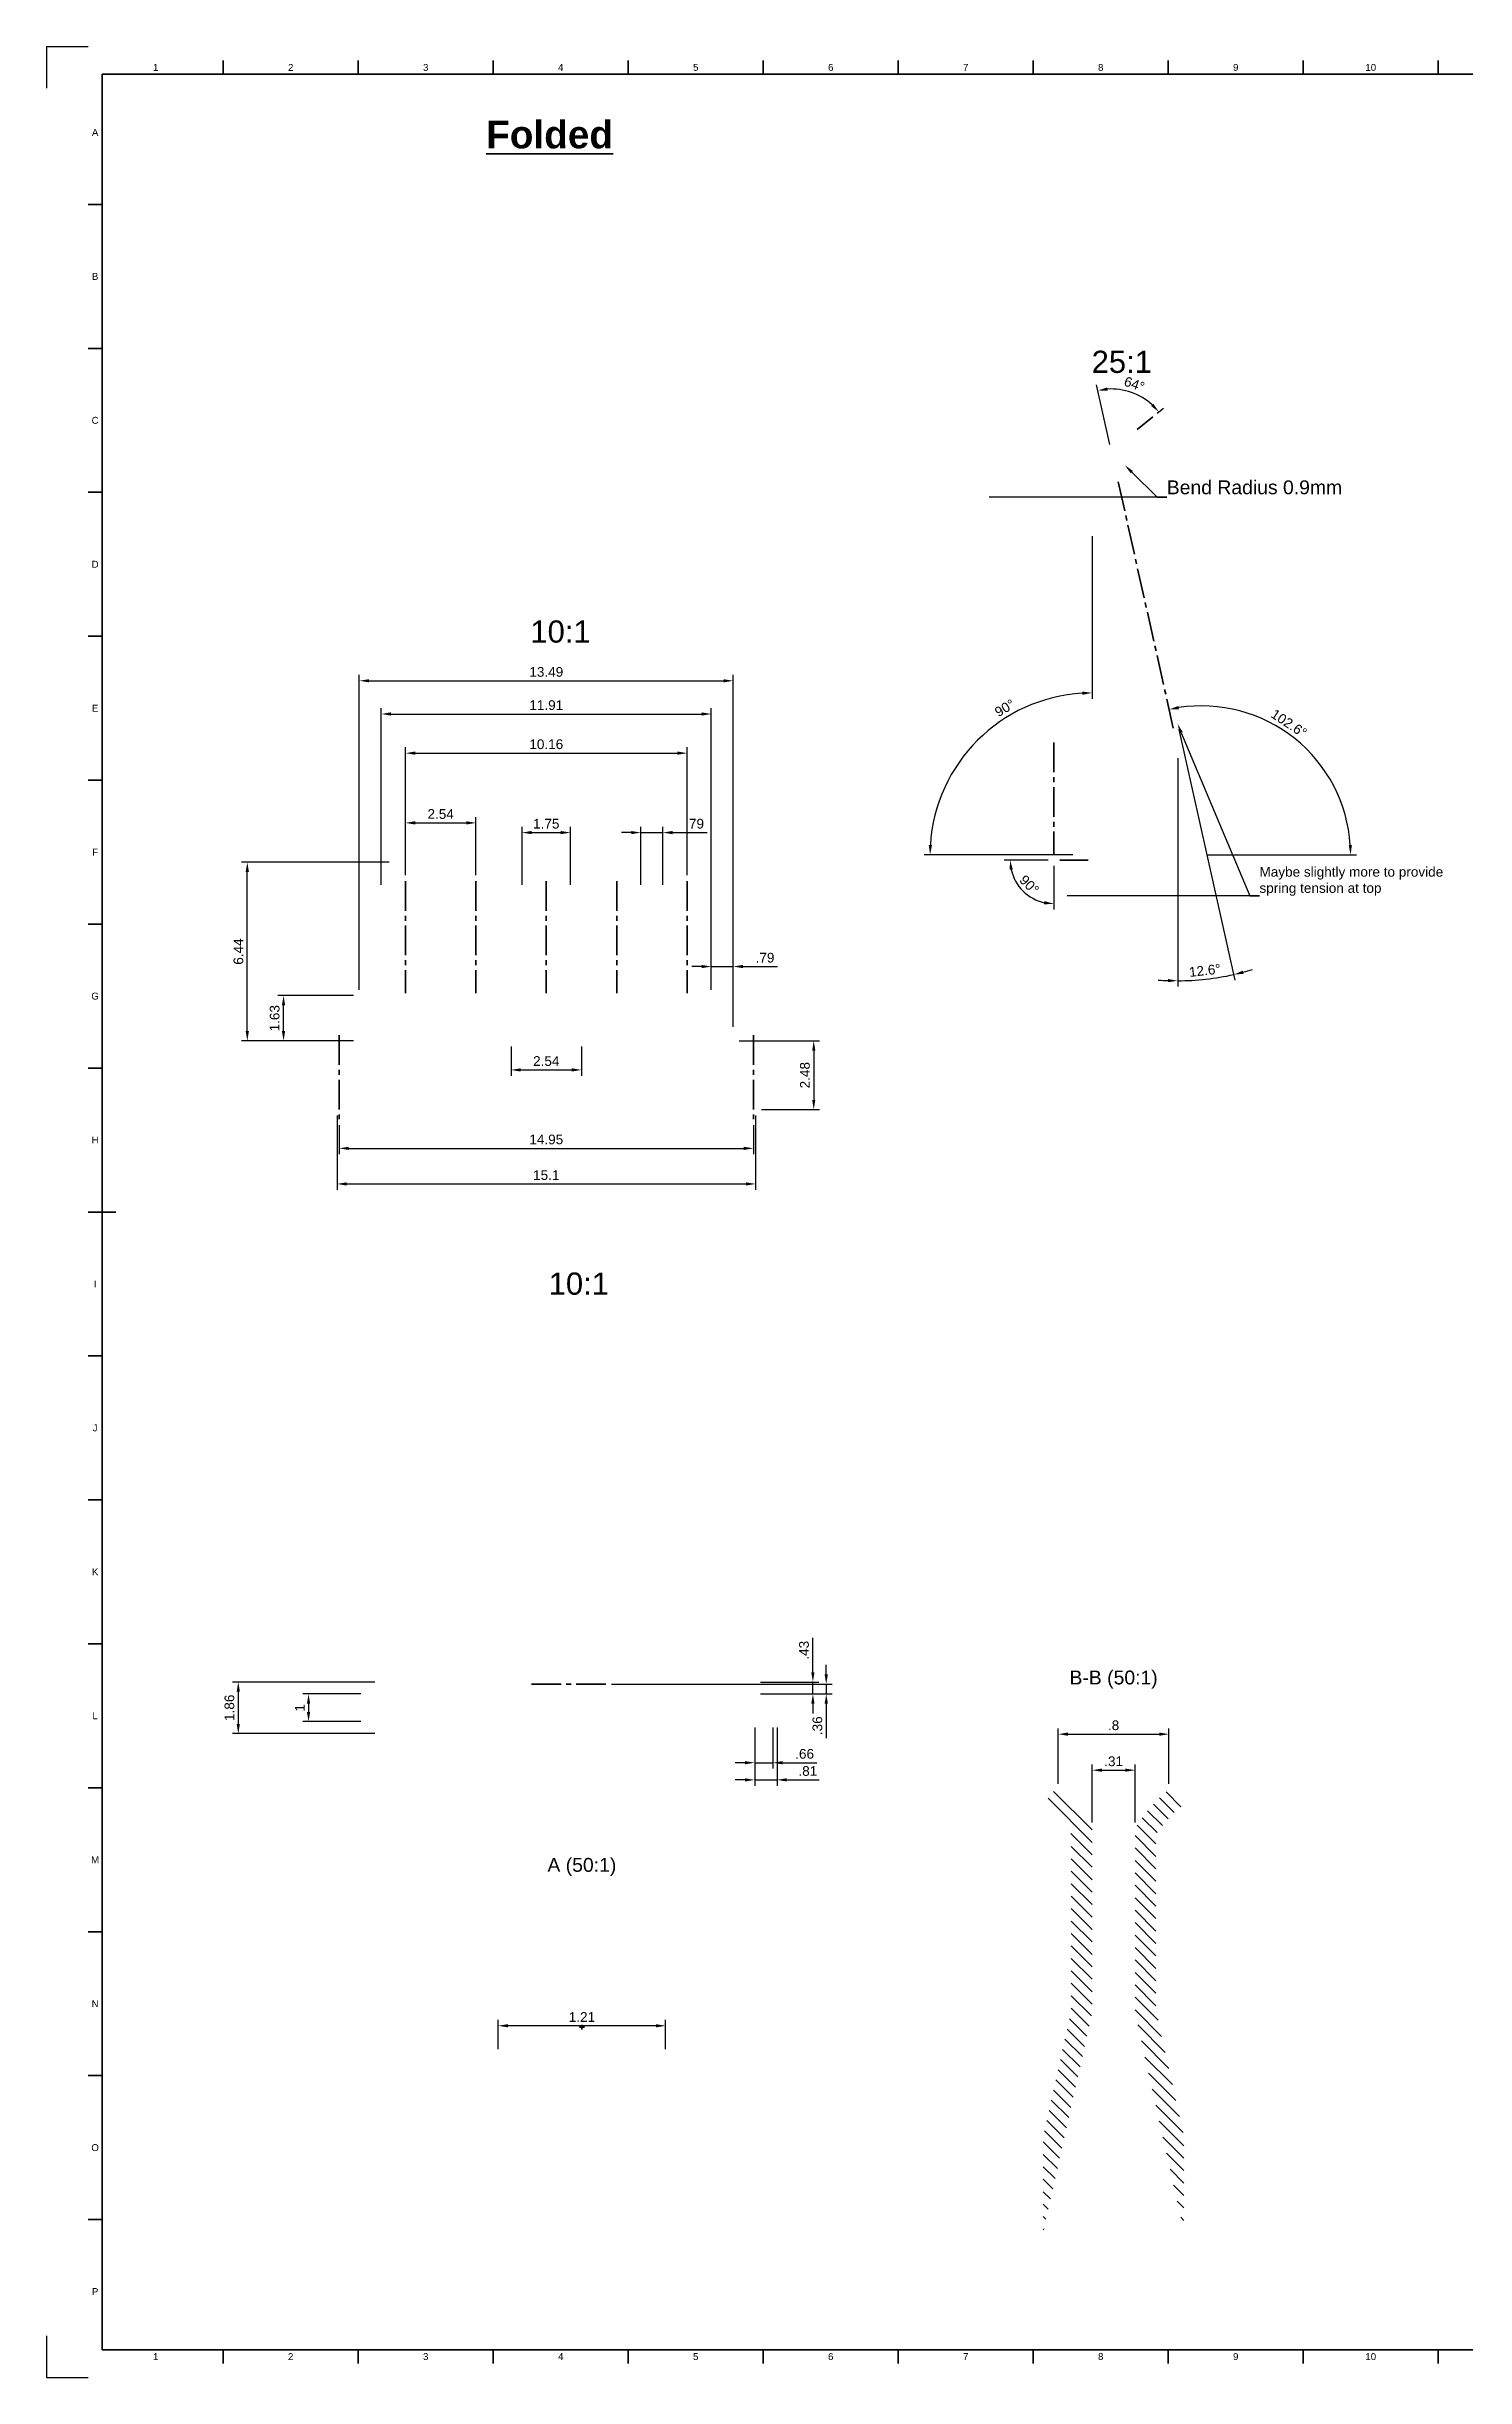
# Paper-space layout 'Sheet1' of a CAD drawing. Header units: millimetres. Extents: x 0 to 1189, y 0 to 841.
# Drawn here: x 0 to 512, y 0 to 841 of the extents above; entities that cross this region are included whole.
import ezdxf
from ezdxf import colors
from ezdxf.entities.mleader import LeaderData, LeaderLine
from ezdxf.enums import TextEntityAlignment as Align
from ezdxf.math import Vec2, Vec3

# ---------------------------------------------------------------- set-up
doc = ezdxf.new("R2010")
doc.units = ezdxf.units.MM
doc.header["$LTSCALE"] = 0.75
doc.linetypes.add('CENTER2', pattern=[28.575, 19.05, -3.175, 3.175, -3.175])
for name, color, linetype, lineweight in [('BORDER', 7, 'Continuous', 35), ('FD_Dimensions', 7, 'Continuous', 35), ('Hatching', 7, 'Continuous', 35), ('Leaders', 7, 'Continuous', 35), ('Notes', 7, 'Continuous', 35), ('Smart Centers', 7, 'CENTER2', 35), ('View Labels', 7, 'Continuous', 35)]:
    doc.layers.add(name, color=color, linetype=linetype, lineweight=lineweight)
doc.styles.add('FusionTitle', font='Arial.ttf')
doc.styles.get("Standard").update_dxf_attribs({"font": 'Arial.ttf'})
doc.dimstyles.new('Dim-ISO-25', dxfattribs={"dimtxt": 3.5, "dimasz": 3.5, "dimexe": 2.1, "dimexo": 2.1, "dimgap": 1.4, "dimtad": 1, "dimzin": 12, "dimdsep": 46, "dimtxsty": 'Standard', "dimcen": 0, "dimazin": 3, "dimtp": 0.1, "dimtm": 0.1, "dimtfac": 0.714286, "dimtmove": 0, "dimatfit": 3, "dimfxl": 1, "dimtzin": 12, "dimarcsym": 0})

# ---------------------------------------------------------------- blocks, each defined once
blk = doc.blocks.new('ISO_A0_SHEET')
at = {"layer": 'BORDER'}
for p, q in [((63.71, 836), (63.71, 831)), ((112.42, 836), (112.42, 831)), ((161.13, 836), (161.13, 831)), ((209.83, 836), (209.83, 831)), ((258.54, 836), (258.54, 831)), ((307.25, 836), (307.25, 831)), ((355.96, 836), (355.96, 831)), ((404.67, 836), (404.67, 831)), ((453.38, 836), (453.38, 831)), ((502.08, 836), (502.08, 831)), ((20, 831), (1179, 831)), ((20, 831), (20, 10)), ((15, 784.06), (20, 784.06)), ((15, 732.12), (20, 732.12)), ((15, 680.19), (20, 680.19)), ((15, 628.25), (20, 628.25)), ((15, 576.31), (20, 576.31)), ((15, 524.38), (20, 524.38)), ((15, 472.44), (20, 472.44)), ((15, 420.5), (25, 420.5)), ((15, 368.56), (20, 368.56)), ((15, 316.62), (20, 316.62)), ((15, 264.69), (20, 264.69)), ((15, 212.75), (20, 212.75)), ((15, 160.81), (20, 160.81)), ((15, 108.88), (20, 108.88)), ((15, 56.94), (20, 56.94)), ((20, 10), (1179, 10)), ((63.71, 10), (63.71, 5)), ((112.42, 10), (112.42, 5)), ((161.13, 10), (161.13, 5)), ((209.83, 10), (209.83, 5)), ((258.54, 10), (258.54, 5)), ((307.25, 10), (307.25, 5)), ((355.96, 10), (355.96, 5)), ((404.67, 10), (404.67, 5)), ((453.38, 10), (453.38, 5)), ((502.08, 10), (502.08, 5))]:
    blk.add_line(p, q, dxfattribs=at)
at = {"layer": 'Defpoints'}
for p, q in [((0, 841), (15, 841)), ((0, 841), (0, 826)), ((0, 15), (0, 0)), ((0, 0), (15, 0))]:
    blk.add_line(p, q, dxfattribs=at)
at = {"layer": 'BORDER', "style": 'FusionTitle'}
for s, p in [('1', (39.35, 833.5)), ('2', (88.06, 833.5)), ('3', (136.77, 833.5)), ('4', (185.48, 833.5)), ('5', (234.19, 833.5)), ('6', (282.9, 833.5)), ('7', (331.6, 833.5)), ('8', (380.31, 833.5)), ('9', (429.02, 833.5)), ('10', (477.73, 833.5)), ('A', (17.5, 810.03)), ('B', (17.5, 758.09)), ('C', (17.5, 706.16)), ('D', (17.5, 654.22)), ('E', (17.5, 602.28)), ('F', (17.5, 550.34)), ('G', (17.5, 498.41)), ('H', (17.5, 446.47)), ('I', (17.5, 394.53)), ('J', (17.5, 342.59)), ('K', (17.5, 290.66)), ('L', (17.5, 238.72)), ('M', (17.5, 186.78)), ('N', (17.5, 134.84)), ('O', (17.5, 82.91)), ('P', (17.5, 30.97)), ('1', (39.35, 7.5)), ('2', (88.06, 7.5)), ('3', (136.77, 7.5)), ('4', (185.48, 7.5)), ('5', (234.19, 7.5)), ('6', (282.9, 7.5)), ('7', (331.6, 7.5)), ('8', (380.31, 7.5)), ('9', (429.02, 7.5)), ('10', (477.73, 7.5))]:
    blk.add_text(s, height=2.5, dxfattribs=at).set_placement(p, align=Align.MIDDLE)
blk = doc.blocks.new('*U25')
at = {"layer": 'Smart Centers', "color": 0, "ltscale": 0.75, "transparency": 16777216}
blk.add_line((0, 15.15), (0, -15.15), dxfattribs=at)
blk = doc.blocks.new('*U26')
at = {"layer": 'Smart Centers', "color": 0, "ltscale": 0.75, "transparency": 16777216}
blk.add_line((0, 15.15), (0, -15.15), dxfattribs=at)
blk = doc.blocks.new('*U27')
at = {"layer": 'Smart Centers', "color": 0, "ltscale": 0.75, "transparency": 16777216}
blk.add_line((0, 20.21), (0, -20.21), dxfattribs=at)
blk = doc.blocks.new('*U28')
at = {"layer": 'Smart Centers', "color": 0, "ltscale": 0.75, "transparency": 16777216}
blk.add_line((0, 20.21), (0, -20.21), dxfattribs=at)
blk = doc.blocks.new('*U29')
at = {"layer": 'Smart Centers', "color": 0, "ltscale": 0.75, "transparency": 16777216}
blk.add_line((0, 20.21), (0, -20.21), dxfattribs=at)
blk = doc.blocks.new('*U30')
at = {"layer": 'Smart Centers', "color": 0, "ltscale": 0.75, "transparency": 16777216}
blk.add_line((0, 20.21), (0, -20.21), dxfattribs=at)
blk = doc.blocks.new('*U31')
at = {"layer": 'Smart Centers', "color": 0, "ltscale": 0.75, "transparency": 16777216}
blk.add_line((0, 20.21), (0, -20.21), dxfattribs=at)
blk = doc.blocks.new('*D32')
at = {"layer": 'Defpoints', "color": 0, "transparency": 16777216}
for p in [(105.52, 453.96), (255.03, 453.96), (255.03, 443.46)]:
    blk.add_point(p, dxfattribs=at)
at = {"layer": 'FD_Dimensions', "color": 0, "lineweight": -2, "transparency": 16777216}
for p, q in [((105.52, 451.86), (105.52, 441.36)), ((255.03, 451.86), (255.03, 441.36)), ((109.02, 443.46), (251.53, 443.46))]:
    blk.add_line(p, q, dxfattribs=at)
at = {"layer": 'FD_Dimensions', "color": 0, "transparency": 16777216}
for points in [[(109.02, 444.04), (109.02, 442.88), (105.52, 443.46)], [(251.53, 444.04), (251.53, 442.88), (255.03, 443.46)]]:
    blk.add_solid(points, dxfattribs=at)
at = {"layer": 'FD_Dimensions', "color": 0, "transparency": 16777216, "insert": (180.27, 446.65), "char_height": 3.5, "attachment_point": 5}
blk.add_mtext('14.95', dxfattribs=at)
blk = doc.blocks.new('*D33')
at = {"layer": 'Defpoints', "color": 0, "transparency": 16777216}
for p in [(167.57, 482.26), (192.97, 482.26), (192.97, 471.76)]:
    blk.add_point(p, dxfattribs=at)
at = {"layer": 'FD_Dimensions', "color": 0, "lineweight": -2, "transparency": 16777216}
for p, q in [((167.57, 480.16), (167.57, 469.66)), ((192.97, 480.16), (192.97, 469.66)), ((171.07, 471.76), (189.47, 471.76))]:
    blk.add_line(p, q, dxfattribs=at)
at = {"layer": 'FD_Dimensions', "color": 0, "transparency": 16777216}
for points in [[(171.07, 472.35), (171.07, 471.18), (167.57, 471.76)], [(189.47, 472.35), (189.47, 471.18), (192.97, 471.76)]]:
    blk.add_solid(points, dxfattribs=at)
at = {"layer": 'FD_Dimensions', "color": 0, "transparency": 16777216, "insert": (180.27, 474.95), "char_height": 3.5, "attachment_point": 5}
blk.add_mtext('2.54', dxfattribs=at)
blk = doc.blocks.new('*D34')
at = {"layer": 'Defpoints', "color": 0, "transparency": 16777216}
for p in [(154.87, 560.9), (129.47, 539.9), (154.87, 539.9)]:
    blk.add_point(p, dxfattribs=at)
at = {"layer": 'FD_Dimensions', "color": 0, "lineweight": -2, "transparency": 16777216}
for p, q in [((129.47, 542), (129.47, 563)), ((132.97, 560.9), (151.37, 560.9)), ((154.87, 542), (154.87, 563))]:
    blk.add_line(p, q, dxfattribs=at)
at = {"layer": 'FD_Dimensions', "color": 0, "transparency": 16777216}
for points in [[(132.97, 561.49), (132.97, 560.32), (129.47, 560.9)], [(151.37, 561.49), (151.37, 560.32), (154.87, 560.9)]]:
    blk.add_solid(points, dxfattribs=at)
at = {"layer": 'FD_Dimensions', "color": 0, "transparency": 16777216, "insert": (142.17, 564.09), "char_height": 3.5, "attachment_point": 5}
blk.add_mtext('2.54', dxfattribs=at)
blk = doc.blocks.new('*D35')
at = {"layer": 'Defpoints', "color": 0, "transparency": 16777216}
for p in [(189.02, 557.4), (171.52, 536.4), (189.02, 536.4)]:
    blk.add_point(p, dxfattribs=at)
at = {"layer": 'FD_Dimensions', "color": 0, "lineweight": -2, "transparency": 16777216}
for p, q in [((171.52, 538.5), (171.52, 559.5)), ((175.02, 557.4), (185.52, 557.4)), ((189.02, 538.5), (189.02, 559.5))]:
    blk.add_line(p, q, dxfattribs=at)
at = {"layer": 'FD_Dimensions', "color": 0, "transparency": 16777216}
for points in [[(175.02, 557.99), (175.02, 556.82), (171.52, 557.4)], [(185.52, 557.99), (185.52, 556.82), (189.02, 557.4)]]:
    blk.add_solid(points, dxfattribs=at)
at = {"layer": 'FD_Dimensions', "color": 0, "transparency": 16777216, "insert": (180.27, 560.59), "char_height": 3.5, "attachment_point": 5}
blk.add_mtext('1.75', dxfattribs=at)
blk = doc.blocks.new('*D36')
at = {"layer": 'Defpoints', "color": 0, "transparency": 16777216}
for p in [(222.32, 557.4), (214.42, 536.4), (222.32, 536.4)]:
    blk.add_point(p, dxfattribs=at)
at = {"layer": 'FD_Dimensions', "color": 0, "lineweight": -2, "transparency": 16777216}
for p, q in [((210.92, 557.4), (207.42, 557.4)), ((214.42, 538.5), (214.42, 559.5)), ((214.42, 557.4), (222.32, 557.4)), ((222.32, 538.5), (222.32, 559.5)), ((225.82, 557.4), (238.26, 557.4))]:
    blk.add_line(p, q, dxfattribs=at)
at = {"layer": 'FD_Dimensions', "color": 0, "transparency": 16777216}
for points in [[(210.92, 557.99), (210.92, 556.82), (214.42, 557.4)], [(225.82, 557.99), (225.82, 556.82), (222.32, 557.4)]]:
    blk.add_solid(points, dxfattribs=at)
at = {"layer": 'FD_Dimensions', "color": 0, "transparency": 16777216, "insert": (233.79, 560.59), "char_height": 3.5, "attachment_point": 5}
blk.add_mtext('.79', dxfattribs=at)
blk = doc.blocks.new('*D37')
at = {"layer": 'Defpoints', "color": 0, "transparency": 16777216}
for p in [(231.07, 586.07), (129.47, 539.9), (231.07, 539.9)]:
    blk.add_point(p, dxfattribs=at)
at = {"layer": 'FD_Dimensions', "color": 0, "lineweight": -2, "transparency": 16777216}
for p, q in [((129.47, 542), (129.47, 588.17)), ((132.97, 586.07), (227.57, 586.07)), ((231.07, 542), (231.07, 588.17))]:
    blk.add_line(p, q, dxfattribs=at)
at = {"layer": 'FD_Dimensions', "color": 0, "transparency": 16777216}
for points in [[(132.97, 586.66), (132.97, 585.49), (129.47, 586.07)], [(227.57, 586.66), (227.57, 585.49), (231.07, 586.07)]]:
    blk.add_solid(points, dxfattribs=at)
at = {"layer": 'FD_Dimensions', "color": 0, "transparency": 16777216, "insert": (180.27, 589.26), "char_height": 3.5, "attachment_point": 5}
blk.add_mtext('10.16', dxfattribs=at)
blk = doc.blocks.new('*D38')
at = {"layer": 'Defpoints', "color": 0, "transparency": 16777216}
for p in [(239.82, 600.19), (120.72, 536.4), (239.82, 502.98)]:
    blk.add_point(p, dxfattribs=at)
at = {"layer": 'FD_Dimensions', "color": 0, "lineweight": -2, "transparency": 16777216}
for p, q in [((120.72, 538.5), (120.72, 602.29)), ((124.22, 600.19), (236.32, 600.19)), ((239.82, 505.08), (239.82, 602.29))]:
    blk.add_line(p, q, dxfattribs=at)
at = {"layer": 'FD_Dimensions', "color": 0, "transparency": 16777216}
for points in [[(124.22, 600.78), (124.22, 599.61), (120.72, 600.19)], [(236.32, 600.78), (236.32, 599.61), (239.82, 600.19)]]:
    blk.add_solid(points, dxfattribs=at)
at = {"layer": 'FD_Dimensions', "color": 0, "transparency": 16777216, "insert": (180.27, 603.38), "char_height": 3.5, "attachment_point": 5}
blk.add_mtext('11.91', dxfattribs=at)
blk = doc.blocks.new('*D39')
at = {"layer": 'Defpoints', "color": 0, "transparency": 16777216}
for p in [(247.72, 509.07), (239.82, 498.57), (247.72, 498.57)]:
    blk.add_point(p, dxfattribs=at)
at = {"layer": 'FD_Dimensions', "color": 0, "lineweight": -2, "transparency": 16777216}
for p, q in [((236.32, 509.07), (232.82, 509.07)), ((239.82, 500.67), (239.82, 511.17)), ((239.82, 509.07), (247.72, 509.07)), ((247.72, 500.67), (247.72, 511.17)), ((251.22, 509.07), (263.66, 509.07))]:
    blk.add_line(p, q, dxfattribs=at)
at = {"layer": 'FD_Dimensions', "color": 0, "transparency": 16777216}
for points in [[(236.32, 509.65), (236.32, 508.48), (239.82, 509.07)], [(251.22, 509.65), (251.22, 508.48), (247.72, 509.07)]]:
    blk.add_solid(points, dxfattribs=at)
at = {"layer": 'FD_Dimensions', "color": 0, "transparency": 16777216, "insert": (259.19, 512.25), "char_height": 3.5, "attachment_point": 5}
blk.add_mtext('.79', dxfattribs=at)
blk = doc.blocks.new('*D40')
at = {"layer": 'Defpoints', "color": 0, "transparency": 16777216}
for p in [(247.72, 612.17), (112.82, 498.57), (247.72, 485.26)]:
    blk.add_point(p, dxfattribs=at)
at = {"layer": 'FD_Dimensions', "color": 0, "lineweight": -2, "transparency": 16777216}
for p, q in [((112.82, 500.67), (112.82, 614.27)), ((247.72, 487.36), (247.72, 614.27)), ((116.32, 612.17), (244.22, 612.17))]:
    blk.add_line(p, q, dxfattribs=at)
at = {"layer": 'FD_Dimensions', "color": 0, "transparency": 16777216}
for points in [[(116.32, 612.75), (116.32, 611.59), (112.82, 612.17)], [(244.22, 612.75), (244.22, 611.59), (247.72, 612.17)]]:
    blk.add_solid(points, dxfattribs=at)
at = {"layer": 'FD_Dimensions', "color": 0, "transparency": 16777216, "insert": (180.27, 615.36), "char_height": 3.5, "attachment_point": 5}
blk.add_mtext('13.49', dxfattribs=at)
blk = doc.blocks.new('*D41')
at = {"layer": 'Defpoints', "color": 0, "transparency": 16777216}
for p in [(120.56, 250.9), (69.15, 232.29), (120.56, 232.29)]:
    blk.add_point(p, dxfattribs=at)
at = {"layer": 'FD_Dimensions', "color": 0, "lineweight": -2, "transparency": 16777216}
for p, q in [((118.46, 250.9), (67.05, 250.9)), ((69.15, 247.4), (69.15, 235.79)), ((118.46, 232.29), (67.05, 232.29))]:
    blk.add_line(p, q, dxfattribs=at)
at = {"layer": 'FD_Dimensions', "color": 0, "transparency": 16777216}
for points in [[(68.57, 247.4), (69.74, 247.4), (69.15, 250.9)], [(68.57, 235.79), (69.74, 235.79), (69.15, 232.29)]]:
    blk.add_solid(points, dxfattribs=at)
at = {"layer": 'FD_Dimensions', "color": 0, "transparency": 16777216, "insert": (65.97, 241.6), "char_height": 3.5, "attachment_point": 5, "rotation": 90}
blk.add_mtext('1.86', dxfattribs=at)
blk = doc.blocks.new('*D42')
at = {"layer": 'Defpoints', "color": 0, "transparency": 16777216}
for p in [(115.51, 246.6), (94.51, 236.6), (115.51, 236.6)]:
    blk.add_point(p, dxfattribs=at)
at = {"layer": 'FD_Dimensions', "color": 0, "lineweight": -2, "transparency": 16777216}
for p, q in [((113.41, 246.6), (92.41, 246.6)), ((113.41, 236.6), (92.41, 236.6)), ((94.51, 243.1), (94.51, 240.1))]:
    blk.add_line(p, q, dxfattribs=at)
at = {"layer": 'FD_Dimensions', "color": 0, "transparency": 16777216}
for points in [[(93.93, 243.1), (95.09, 243.1), (94.51, 246.6)], [(93.93, 240.1), (95.09, 240.1), (94.51, 236.6)]]:
    blk.add_solid(points, dxfattribs=at)
at = {"layer": 'FD_Dimensions', "color": 0, "transparency": 16777216, "insert": (91.35, 241.6), "char_height": 3.5, "attachment_point": 5, "rotation": 90}
blk.add_mtext('1', dxfattribs=at)
blk = doc.blocks.new('*D43')
at = {"layer": 'Defpoints', "color": 0, "transparency": 16777216}
for p in [(255.46, 250.9), (255.46, 246.6), (276.46, 250.9)]:
    blk.add_point(p, dxfattribs=at)
at = {"layer": 'FD_Dimensions', "color": 0, "lineweight": -2, "transparency": 16777216}
for p, q in [((276.46, 254.4), (276.46, 266.83)), ((257.56, 250.9), (278.56, 250.9)), ((257.56, 246.6), (278.56, 246.6)), ((276.46, 246.6), (276.46, 250.9)), ((276.46, 243.1), (276.46, 239.6))]:
    blk.add_line(p, q, dxfattribs=at)
at = {"layer": 'FD_Dimensions', "color": 0, "transparency": 16777216}
for points in [[(275.88, 254.4), (277.05, 254.4), (276.46, 250.9)], [(275.88, 243.1), (277.05, 243.1), (276.46, 246.6)]]:
    blk.add_solid(points, dxfattribs=at)
at = {"layer": 'FD_Dimensions', "color": 0, "transparency": 16777216, "insert": (273.27, 262.36), "char_height": 3.5, "attachment_point": 5, "rotation": 90}
blk.add_mtext('.43', dxfattribs=at)
blk = doc.blocks.new('*U44')
at = {"layer": 'Smart Centers', "color": 0, "ltscale": 0.75, "transparency": 16777216}
blk.add_line((13.7, 0), (-13.7, 0), dxfattribs=at)
blk = doc.blocks.new('*D45')
at = {"layer": 'Defpoints', "color": 0, "transparency": 16777216}
for p in [(201.71, 250.15), (255.46, 246.6), (281.29, 246.6)]:
    blk.add_point(p, dxfattribs=at)
at = {"layer": 'FD_Dimensions', "color": 0, "lineweight": -2, "transparency": 16777216}
for p, q in [((281.29, 253.65), (281.29, 257.15)), ((203.81, 250.15), (283.39, 250.15)), ((257.56, 246.6), (283.39, 246.6)), ((281.29, 250.15), (281.29, 246.6)), ((281.29, 243.1), (281.29, 230.67))]:
    blk.add_line(p, q, dxfattribs=at)
at = {"layer": 'FD_Dimensions', "color": 0, "transparency": 16777216}
for points in [[(280.7, 253.65), (281.87, 253.65), (281.29, 250.15)], [(280.7, 243.1), (281.87, 243.1), (281.29, 246.6)]]:
    blk.add_solid(points, dxfattribs=at)
at = {"layer": 'FD_Dimensions', "color": 0, "transparency": 16777216, "insert": (278.1, 235.13), "char_height": 3.5, "attachment_point": 5, "rotation": 90}
blk.add_mtext('.36', dxfattribs=at)
blk = doc.blocks.new('*D46')
at = {"layer": 'Defpoints', "color": 0, "transparency": 16777216}
for p in [(255.46, 236.6), (263.52, 236.6), (263.52, 215.6)]:
    blk.add_point(p, dxfattribs=at)
at = {"layer": 'FD_Dimensions', "color": 0, "lineweight": -2, "transparency": 16777216}
for p, q in [((255.46, 234.5), (255.46, 213.5)), ((263.52, 234.5), (263.52, 213.5)), ((251.96, 215.6), (248.46, 215.6)), ((255.46, 215.6), (263.52, 215.6)), ((267.02, 215.6), (278.77, 215.6))]:
    blk.add_line(p, q, dxfattribs=at)
at = {"layer": 'FD_Dimensions', "color": 0, "transparency": 16777216}
for points in [[(251.96, 216.18), (251.96, 215.01), (255.46, 215.6)], [(267.02, 216.18), (267.02, 215.01), (263.52, 215.6)]]:
    blk.add_solid(points, dxfattribs=at)
at = {"layer": 'FD_Dimensions', "color": 0, "transparency": 16777216, "insert": (274.64, 218.78), "char_height": 3.5, "attachment_point": 5, "rotation": 0.0001}
blk.add_mtext('.81', dxfattribs=at)
blk = doc.blocks.new('*D47')
at = {"layer": 'Defpoints', "color": 0, "transparency": 16777216}
for p in [(255.46, 236.6), (262.02, 236.6), (262.02, 221.78)]:
    blk.add_point(p, dxfattribs=at)
at = {"layer": 'FD_Dimensions', "color": 0, "lineweight": -2, "transparency": 16777216}
for p, q in [((255.46, 234.5), (255.46, 219.68)), ((262.02, 234.5), (262.02, 219.68)), ((251.96, 221.78), (248.46, 221.78)), ((255.46, 221.78), (262.02, 221.78)), ((265.52, 221.78), (277.94, 221.78))]:
    blk.add_line(p, q, dxfattribs=at)
at = {"layer": 'FD_Dimensions', "color": 0, "transparency": 16777216}
for points in [[(251.96, 222.36), (251.96, 221.2), (255.46, 221.78)], [(265.52, 222.36), (265.52, 221.2), (262.02, 221.78)]]:
    blk.add_solid(points, dxfattribs=at)
at = {"layer": 'FD_Dimensions', "color": 0, "transparency": 16777216, "insert": (273.48, 224.97), "char_height": 3.5, "attachment_point": 5}
blk.add_mtext('.66', dxfattribs=at)
blk = doc.blocks.new('*D48')
at = {"layer": 'Defpoints', "color": 0, "transparency": 16777216}
for p in [(247.72, 482.26), (255.78, 457.46), (276.78, 457.46)]:
    blk.add_point(p, dxfattribs=at)
at = {"layer": 'FD_Dimensions', "color": 0, "lineweight": -2, "transparency": 16777216}
for p, q in [((249.82, 482.26), (278.88, 482.26)), ((276.78, 478.76), (276.78, 460.96)), ((257.88, 457.46), (278.88, 457.46))]:
    blk.add_line(p, q, dxfattribs=at)
at = {"layer": 'FD_Dimensions', "color": 0, "transparency": 16777216}
for points in [[(276.2, 478.76), (277.36, 478.76), (276.78, 482.26)], [(276.2, 460.96), (277.36, 460.96), (276.78, 457.46)]]:
    blk.add_solid(points, dxfattribs=at)
at = {"layer": 'FD_Dimensions', "color": 0, "transparency": 16777216, "insert": (273.59, 469.86), "char_height": 3.5, "attachment_point": 5, "rotation": 90}
blk.add_mtext('2.48', dxfattribs=at)
blk = doc.blocks.new('*D49')
at = {"layer": 'Defpoints', "color": 0, "transparency": 16777216}
for p in [(85.48, 498.57), (112.82, 498.57), (112.82, 482.26)]:
    blk.add_point(p, dxfattribs=at)
at = {"layer": 'FD_Dimensions', "color": 0, "lineweight": -2, "transparency": 16777216}
for p, q in [((110.72, 498.57), (83.38, 498.57)), ((85.48, 485.76), (85.48, 495.07)), ((110.72, 482.26), (83.38, 482.26))]:
    blk.add_line(p, q, dxfattribs=at)
at = {"layer": 'FD_Dimensions', "color": 0, "transparency": 16777216}
for points in [[(84.89, 495.07), (86.06, 495.07), (85.48, 498.57)], [(84.89, 485.76), (86.06, 485.76), (85.48, 482.26)]]:
    blk.add_solid(points, dxfattribs=at)
at = {"layer": 'FD_Dimensions', "color": 0, "transparency": 16777216, "insert": (82.29, 490.41), "char_height": 3.5, "attachment_point": 5, "rotation": 90}
blk.add_mtext('1.63', dxfattribs=at)
blk = doc.blocks.new('*D50')
at = {"layer": 'Defpoints', "color": 0, "transparency": 16777216}
for p in [(72.4, 546.69), (125.72, 546.69), (112.82, 482.26)]:
    blk.add_point(p, dxfattribs=at)
at = {"layer": 'FD_Dimensions', "color": 0, "lineweight": -2, "transparency": 16777216}
for p, q in [((123.62, 546.69), (70.3, 546.69)), ((72.4, 485.76), (72.4, 543.19)), ((110.72, 482.26), (70.3, 482.26))]:
    blk.add_line(p, q, dxfattribs=at)
at = {"layer": 'FD_Dimensions', "color": 0, "transparency": 16777216}
for points in [[(71.82, 543.19), (72.99, 543.19), (72.4, 546.69)], [(71.82, 485.76), (72.99, 485.76), (72.4, 482.26)]]:
    blk.add_solid(points, dxfattribs=at)
at = {"layer": 'FD_Dimensions', "color": 0, "transparency": 16777216, "insert": (69.22, 514.48), "char_height": 3.5, "attachment_point": 5, "rotation": 90}
blk.add_mtext('6.44', dxfattribs=at)
blk = doc.blocks.new('*U56')
at = {"layer": 'Smart Centers', "color": 0, "linetype": 'Continuous', "ltscale": 0.75, "transparency": 16777216}
for p, q in [((-0.89, 0), (0.89, 0)), ((0, -0.89), (0, 0.89))]:
    blk.add_line(p, q, dxfattribs=at)
blk = doc.blocks.new('*D60')
at = {"layer": 'Defpoints', "color": 0, "transparency": 16777216}
for p in [(392.69, 219.09), (377.23, 198.09), (392.69, 198.09)]:
    blk.add_point(p, dxfattribs=at)
at = {"layer": 'FD_Dimensions', "color": 0, "lineweight": -2, "transparency": 16777216}
for p, q in [((377.23, 200.19), (377.23, 221.19)), ((380.73, 219.09), (389.19, 219.09)), ((392.69, 200.19), (392.69, 221.19))]:
    blk.add_line(p, q, dxfattribs=at)
at = {"layer": 'FD_Dimensions', "color": 0, "transparency": 16777216}
for points in [[(380.73, 219.67), (380.73, 218.51), (377.23, 219.09)], [(389.19, 219.67), (389.19, 218.51), (392.69, 219.09)]]:
    blk.add_solid(points, dxfattribs=at)
at = {"layer": 'FD_Dimensions', "color": 0, "transparency": 16777216, "insert": (384.96, 222.28), "char_height": 3.5, "attachment_point": 5, "rotation": 0.00008}
blk.add_mtext('.31', dxfattribs=at)
blk = doc.blocks.new('*D61')
at = {"layer": 'Defpoints', "color": 0, "transparency": 16777216}
for p in [(404.93, 232.09), (364.99, 212.06), (404.93, 212.06)]:
    blk.add_point(p, dxfattribs=at)
at = {"layer": 'FD_Dimensions', "color": 0, "lineweight": -2, "transparency": 16777216}
for p, q in [((364.99, 214.16), (364.99, 234.19)), ((368.49, 232.09), (401.43, 232.09)), ((404.93, 214.16), (404.93, 234.19))]:
    blk.add_line(p, q, dxfattribs=at)
at = {"layer": 'FD_Dimensions', "color": 0, "transparency": 16777216}
for points in [[(368.49, 232.68), (368.49, 231.51), (364.99, 232.09)], [(401.43, 232.68), (401.43, 231.51), (404.93, 232.09)]]:
    blk.add_solid(points, dxfattribs=at)
at = {"layer": 'FD_Dimensions', "color": 0, "transparency": 16777216, "insert": (384.96, 235.28), "char_height": 3.5, "attachment_point": 5}
blk.add_mtext('.8', dxfattribs=at)
blk = doc.blocks.new('*D64')
at = {"layer": 'Defpoints', "color": 0, "transparency": 16777216}
for p in [(389.21, 680.98), (407.89, 597.43), (408.07, 595.8), (408.07, 586.39), (414.86, 504.18)]:
    blk.add_point(p, dxfattribs=at)
at = {"layer": 'FD_Dimensions', "color": 0, "lineweight": -2, "transparency": 16777216}
for p, q in [((408.53, 594.58), (428.75, 504.12)), ((408.07, 584.29), (408.07, 501.83))]:
    blk.add_line(p, q, dxfattribs=at)
for start, end in [(270, 282.6), (284.76356, 286.92712), (265.67288, 267.83644)]:
    blk.add_arc((408.07, 596.63), 92.69, start, end, dxfattribs=at)
at = {"layer": 'FD_Dimensions', "color": 0, "transparency": 16777216}
for points in [[(431.83, 506.43), (431.55, 507.56), (428.29, 506.16)], [(404.58, 504.58), (404.56, 503.42), (408.07, 503.93)]]:
    blk.add_solid(points, dxfattribs=at)
at = {"layer": 'FD_Dimensions', "color": 0, "transparency": 16777216, "insert": (417.89, 507.66), "char_height": 3.5, "attachment_point": 5, "rotation": 6.3}
blk.add_mtext('12.6°', dxfattribs=at)
blk = doc.blocks.new('*U65')
at = {"layer": 'Smart Centers', "color": 0, "ltscale": 0.75, "transparency": 16777216}
blk.add_line((2.84, 2.26), (-2.84, -2.26), dxfattribs=at)
blk = doc.blocks.new('*U66')
at = {"layer": 'Smart Centers', "color": 0, "ltscale": 0.75, "transparency": 16777216}
blk.add_line((-10.1, 45.19), (10.1, -45.19), dxfattribs=at)
blk = doc.blocks.new('*D67')
at = {"layer": 'Defpoints', "color": 0, "transparency": 16777216}
for p in [(395.1, 714.5), (399.07, 707.42), (393.4, 702.9), (386.62, 683.99), (406.82, 593.61)]:
    blk.add_point(p, dxfattribs=at)
at = {"layer": 'FD_Dimensions', "color": 0, "lineweight": -2, "transparency": 16777216}
for p, q in [((383.6, 697.49), (378.8, 718.99)), ((400.71, 708.73), (402.92, 710.49))]:
    blk.add_line(p, q, dxfattribs=at)
blk.add_arc((384.06, 695.44), 22.03, 47.71067, 93.48636, dxfattribs=at)
at = {"layer": 'FD_Dimensions', "color": 0, "transparency": 16777216}
for points in [[(382.8, 716.85), (382.64, 718), (379.25, 716.94)], [(399.31, 712.13), (398.46, 711.34), (401.27, 709.18)]]:
    blk.add_solid(points, dxfattribs=at)
at = {"layer": 'FD_Dimensions', "color": 0, "transparency": 16777216, "insert": (392.44, 719.22), "char_height": 3.5, "attachment_point": 5, "rotation": 340.59852}
blk.add_mtext('64°', dxfattribs=at)
blk = doc.blocks.new('*U68')
at = {"layer": 'Smart Centers', "color": 0, "ltscale": 0.75, "transparency": 16777216}
blk.add_line((0, 20.13), (0, -20.13), dxfattribs=at)
blk = doc.blocks.new('*U69')
at = {"layer": 'Smart Centers', "color": 0, "ltscale": 0.75, "transparency": 16777216}
blk.add_line((-5.13, 0), (5.13, 0), dxfattribs=at)
blk = doc.blocks.new('*D70')
at = {"layer": 'Defpoints', "color": 0, "transparency": 16777216}
for p in [(363.43, 589.89), (363.43, 549.63), (365.55, 547.51), (375.81, 547.51), (349.74, 539.61)]:
    blk.add_point(p, dxfattribs=at)
at = {"layer": 'FD_Dimensions', "color": 0, "lineweight": -2, "transparency": 16777216}
for p, q in [((361.33, 547.51), (345.52, 547.51)), ((363.43, 545.41), (363.43, 529.61))]:
    blk.add_line(p, q, dxfattribs=at)
blk.add_arc((363.43, 547.51), 15.8, 192.71725, 257.28275, dxfattribs=at)
at = {"layer": 'FD_Dimensions', "color": 0, "transparency": 16777216}
for points in [[(347.43, 543.96), (348.59, 544.09), (347.62, 547.51)], [(360.01, 532.67), (359.88, 531.51), (363.43, 531.71)]]:
    blk.add_solid(points, dxfattribs=at)
at = {"layer": 'FD_Dimensions', "color": 0, "transparency": 16777216, "insert": (354.51, 538.59), "char_height": 3.5, "attachment_point": 5, "rotation": 315}
blk.add_mtext('90°', dxfattribs=at)
blk = doc.blocks.new('*D102')
at = {"layer": 'Defpoints', "color": 0, "transparency": 16777216}
for p in [(162.92, 126.87), (162.92, 116.37), (223.34, 116.37)]:
    blk.add_point(p, dxfattribs=at)
at = {"layer": 'FD_Dimensions', "color": 0, "lineweight": -2, "transparency": 16777216}
for p, q in [((162.92, 118.47), (162.92, 128.97)), ((219.84, 126.87), (166.42, 126.87)), ((223.34, 118.47), (223.34, 128.97))]:
    blk.add_line(p, q, dxfattribs=at)
at = {"layer": 'FD_Dimensions', "color": 0, "transparency": 16777216}
for points in [[(166.42, 127.46), (166.42, 126.29), (162.92, 126.87)], [(219.84, 127.46), (219.84, 126.29), (223.34, 126.87)]]:
    blk.add_solid(points, dxfattribs=at)
at = {"layer": 'FD_Dimensions', "color": 0, "transparency": 16777216, "insert": (193.13, 130.03), "char_height": 3.5, "attachment_point": 5}
blk.add_mtext('1.21', dxfattribs=at)
blk = doc.blocks.new('*D103')
at = {"layer": 'Defpoints', "color": 0, "transparency": 16777216}
for p in [(377.17, 698.37), (377.17, 666.51), (326.57, 578.6), (372.31, 549.38), (397.31, 549.38)]:
    blk.add_point(p, dxfattribs=at)
at = {"layer": 'FD_Dimensions', "color": 0, "lineweight": -2, "transparency": 16777216}
for p, q in [((377.17, 664.41), (377.17, 605.71)), ((370.21, 549.38), (316.64, 549.38))]:
    blk.add_line(p, q, dxfattribs=at)
blk.add_arc((377.17, 549.38), 58.43, 93.43256, 176.56744, dxfattribs=at)
at = {"layer": 'FD_Dimensions', "color": 0, "transparency": 16777216}
for points in [[(373.66, 608.29), (373.69, 607.12), (377.17, 607.81)], [(319.43, 552.86), (318.26, 552.9), (318.74, 549.38)]]:
    blk.add_solid(points, dxfattribs=at)
at = {"layer": 'FD_Dimensions', "color": 0, "transparency": 16777216, "insert": (345.69, 602.35), "char_height": 3.5, "attachment_point": 5, "rotation": 30.72316}
blk.add_mtext('90°', dxfattribs=at)
blk = doc.blocks.new('*D104')
at = {"layer": 'Defpoints', "color": 0, "transparency": 16777216}
for p in [(386.62, 683.99), (406.82, 593.61), (461.17, 579.6), (372.31, 549.38), (397.31, 549.38)]:
    blk.add_point(p, dxfattribs=at)
at = {"layer": 'FD_Dimensions', "color": 0, "lineweight": -2, "transparency": 16777216}
blk.add_line((418.81, 549.38), (472.56, 549.38), dxfattribs=at)
blk.add_arc((416.71, 549.38), 53.75, 3.73129, 98.86871, dxfattribs=at)
at = {"layer": 'FD_Dimensions', "color": 0, "transparency": 16777216}
for points in [[(408.53, 601.92), (408.31, 603.07), (404.98, 601.84)], [(470.93, 552.9), (469.76, 552.86), (470.46, 549.38)]]:
    blk.add_solid(points, dxfattribs=at)
at = {"layer": 'FD_Dimensions', "color": 0, "transparency": 16777216, "insert": (448.23, 596.8), "char_height": 3.5, "attachment_point": 5, "rotation": 326.38868}
blk.add_mtext('102.6°', dxfattribs=at)
blk = doc.blocks.new('*D105')
at = {"layer": 'Defpoints', "color": 0, "transparency": 16777216}
for p in [(104.77, 457.46), (255.78, 457.46), (255.78, 430.62)]:
    blk.add_point(p, dxfattribs=at)
at = {"layer": 'FD_Dimensions', "color": 0, "lineweight": -2, "transparency": 16777216}
for p, q in [((104.77, 455.36), (104.77, 428.52)), ((255.78, 455.36), (255.78, 428.52)), ((108.27, 430.62), (252.28, 430.62))]:
    blk.add_line(p, q, dxfattribs=at)
at = {"layer": 'FD_Dimensions', "color": 0, "transparency": 16777216}
for points in [[(108.27, 431.21), (108.27, 430.04), (104.77, 430.62)], [(252.28, 431.21), (252.28, 430.04), (255.78, 430.62)]]:
    blk.add_solid(points, dxfattribs=at)
at = {"layer": 'FD_Dimensions', "color": 0, "transparency": 16777216, "insert": (180.27, 433.81), "char_height": 3.5, "attachment_point": 5}
blk.add_mtext('15.1', dxfattribs=at)

psp = doc.layouts.new('Sheet1')

# ---------------------------------------------------------------- hatches: boundary and pattern name
at = {"layer": 'Hatching'}
h = psp.add_hatch(dxfattribs=at)
h.set_pattern_fill('ANSI31', color=256, angle=90, style=0)
edge = h.paths.add_edge_path(flags=0)
edge.add_line((359.58, 52.681), (377.228, 131.633))
edge.add_line((377.228, 131.633), (377.228, 170.049))
edge.add_ellipse((332.239, 171.03), major_axis=(43.916, -9.816), ratio=1, start_angle=10.909458, end_angle=11.350682, ccw=False)
edge.add_line((377.219, 169.702), (377.219, 172.357))
edge.add_ellipse((332.239, 171.03), major_axis=(43.916, -9.816), ratio=1, start_angle=13.849318, end_angle=14.290542, ccw=False)
edge.add_line((377.228, 172.011), (377.228, 198.089))
edge.add_ellipse((332.239, 171.03), major_axis=(51.236, -11.453), ratio=1, start_angle=43.625377, end_angle=64)
edge.add_line((364.992, 212.06), (364.259, 212.645))
edge.add_line((364.259, 212.645), (359.58, 206.783))
edge.add_line((359.58, 206.783), (360.313, 206.198))
edge.add_ellipse((332.239, 171.03), major_axis=(43.916, -9.816), ratio=1, start_angle=46.28396, end_angle=64, ccw=False)
edge.add_line((369.684, 195.987), (369.684, 132.262))
edge.add_line((369.684, 132.262), (359.58, 87.062))
edge.add_line((359.58, 87.062), (359.58, 52.681))
edge = h.paths.add_edge_path(flags=0)
edge.add_line((410.34, 52.681), (410.34, 87.062))
edge.add_line((410.34, 87.062), (400.237, 132.262))
edge.add_line((400.237, 132.262), (400.237, 195.987))
edge.add_ellipse((437.682, 171.03), major_axis=(-43.916, -9.816), ratio=1, start_angle=296, end_angle=313.716008, ccw=False)
edge.add_line((409.607, 206.198), (410.34, 206.783))
edge.add_line((410.34, 206.783), (405.661, 212.645))
edge.add_line((405.661, 212.645), (404.928, 212.06))
edge.add_ellipse((437.682, 171.03), major_axis=(-51.236, -11.453), ratio=1, start_angle=296, end_angle=316.374595)
edge.add_line((392.693, 198.089), (392.693, 172.012))
edge.add_ellipse((437.682, 171.03), major_axis=(-43.916, -9.816), ratio=1, start_angle=345.708873, end_angle=346.149889, ccw=False)
edge.add_line((392.702, 172.358), (392.702, 169.702))
edge.add_ellipse((437.682, 171.03), major_axis=(-43.916, -9.816), ratio=1, start_angle=348.650111, end_angle=349.091128, ccw=False)
edge.add_line((392.693, 170.048), (392.693, 131.633))
edge.add_line((392.693, 131.633), (410.34, 52.681))

# ---------------------------------------------------------------- block references
at = {"layer": 'BORDER'}
psp.add_blockref('ISO_A0_SHEET', (0, 0), dxfattribs=at)
at = {"layer": 'Smart Centers', "ltscale": 0.75}
for name, p in [('*U65', (396.238, 705.161)), ('*U66', (396.72, 638.8)), ('*U68', (363.426, 569.762)), ('*U69', (370.68, 547.508)), ('*U27', (129.475, 519.694)), ('*U28', (154.875, 519.694)), ('*U29', (180.275, 519.694)), ('*U30', (205.675, 519.694)), ('*U31', (231.075, 519.694)), ('*U25', (105.521, 469.111)), ('*U26', (255.029, 469.111)), ('*U44', (188.012, 250.149)), ('*U56', (193.112, 126.372))]:
    psp.add_blockref(name, p, dxfattribs=at)

# ---------------------------------------------------------------- texts
at = {"layer": 'Notes', "attachment_point": 1}
for s, width, heights, insert, char_height in [('{\\fArial|b1|i0|c0|p34;\\LFolded}', 188.71099, [0], (158.576, 814.289), 10), ('25:1', 18.76714, [1.339], (377.032, 731.268), 8), ('10:1', 49.94317, [0], (174.531, 633.947), 8), ('10:1', 64.0722, [0], (181.141, 398.657), 8)]:
    psp.add_mtext_dynamic_manual_height_columns(s, width=width, gutter_width=17.5, heights=heights, dxfattribs=dict(at, insert=insert, char_height=char_height))
at = {"layer": 'View Labels', "char_height": 5, "attachment_point": 8}
for s, insert, width in [('B-B (50:1)', (384.96, 248.534), 33.56753), ('A (50:1)', (193.112, 180.92), 27.10437)]:
    psp.add_mtext(s, dxfattribs=dict(at, insert=insert, width=width))

# ---------------------------------------------------------------- dimensions: what is measured, and where the dimension line sits
at = {"layer": 'FD_Dimensions'}
for base, line1, line2, picture, middle in [((395.096, 714.502), ((386.619, 683.99), (406.821, 593.609)), ((399.073, 707.424), (393.403, 702.898)), '*D67', (392.435, 719.222)), ((414.857, 504.181), ((389.212, 680.983), (407.888, 597.434)), ((408.068, 595.798), (408.068, 586.391)), '*D64', (417.89, 507.66)), ((349.742, 539.607), ((365.551, 547.508), (375.81, 547.508)), ((363.426, 589.891), (363.426, 549.633)), '*D70', (354.506, 538.588))]:
    dim = psp.add_angular_dim_2l(base=base, line1=line1, line2=line2, dimstyle='Dim-ISO-25', override={"dimpost": ''}, dxfattribs=at)
    dim.commit()
    dim.dimension.update_dxf_attribs({"geometry": picture, "text_midpoint": middle})
for base, line2, picture, middle in [((326.569, 578.598), ((377.171, 666.508), (377.171, 698.37)), '*D103', (347.32, 599.612)), ((461.166, 579.597), ((386.619, 683.99), (406.821, 593.609)), '*D104', (446.463, 594.149))]:
    dim = psp.add_angular_dim_2l(base=base, line1=((397.31, 549.383), (372.31, 549.383)), line2=line2, dimstyle='Dim-ISO-25', dxfattribs=at)
    dim.commit()
    dim.dimension.update_dxf_attribs({"geometry": picture, "text_midpoint": middle, "dimtype": 162})
for base, p1, p2, picture, middle in [((247.725, 612.17), (112.825, 498.567), (247.725, 485.263), '*D40', (180.275, 615.358)), ((222.325, 557.403), (214.425, 536.403), (222.325, 536.403), '*D36', (233.794, 560.591)), ((255.779, 430.622), (104.771, 457.46), (255.779, 457.46), '*D105', (180.275, 433.809))]:
    dim = psp.add_linear_dim(base=base, p1=p1, p2=p2, dimstyle='Dim-ISO-25', override={"dimlfac": -0.1, "dimclrd": 0, "dimclre": 0}, dxfattribs=at)
    dim.commit()
    dim.dimension.update_dxf_attribs({"geometry": picture, "text_midpoint": middle})
for base, p1, p2, angle, picture, middle in [((239.825, 600.193), (120.725, 536.403), (239.825, 502.984), 359.999991, '*D38', (180.275, 603.38)), ((231.075, 586.073), (129.475, 539.903), (231.075, 539.903), 359.999991, '*D37', (180.275, 589.26)), ((72.404, 546.69), (112.825, 482.263), (125.725, 546.69), 270, '*D50', (69.217, 514.476)), ((85.477, 498.567), (112.825, 482.263), (112.825, 498.567), 270, '*D49', (82.289, 490.415)), ((276.779, 457.46), (247.725, 482.263), (255.779, 457.46), 270, '*D48', (273.592, 469.861)), ((281.286, 246.596), (201.712, 250.149), (255.462, 246.596), 269.999988, '*D45', (278.098, 235.131)), ((69.152, 232.292), (120.562, 250.899), (120.562, 232.292), 89.999988, '*D41', (65.965, 241.596))]:
    dim = psp.add_linear_dim(base=base, p1=p1, p2=p2, angle=angle, dimstyle='Dim-ISO-25', override={"dimlfac": -0.1, "dimclrd": 0, "dimclre": 0}, dxfattribs=at)
    dim.commit()
    dim.dimension.update_dxf_attribs({"geometry": picture, "text_midpoint": middle})
for p1, p2, distance, override, picture, middle in [((129.475, 539.903), (154.875, 539.903), 21, {"dimlfac": -0.1, "dimclrd": 0, "dimclre": 0}, '*D34', (142.175, 564.091)), ((171.525, 536.403), (189.025, 536.403), 21, {"dimlfac": -0.1, "dimclrd": 0, "dimclre": 0}, '*D35', (180.275, 560.591)), ((239.825, 498.567), (247.725, 498.567), 10.5, {"dimlfac": -0.1, "dimclrd": 0, "dimclre": 0}, '*D39', (259.194, 512.254)), ((167.575, 482.263), (192.975, 482.263), -10.5, {"dimlfac": -0.1, "dimclrd": 0, "dimclre": 0}, '*D33', (180.275, 474.95)), ((105.521, 453.96), (255.029, 453.96), -10.5, {"dimlfac": -0.1, "dimclrd": 0, "dimclre": 0}, '*D32', (180.275, 446.647)), ((255.462, 246.596), (255.462, 250.899), -21, {"dimlfac": -0.1, "dimclrd": 0, "dimclre": 0}, '*D43', (273.274, 262.365)), ((115.509, 246.596), (115.509, 236.596), -21, {"dimlfac": -0.1, "dimclrd": 0, "dimclre": 0}, '*D42', (91.352, 241.596)), ((255.462, 236.596), (263.516, 236.596), -21, {"dimlfac": -0.1, "dimclrd": 0, "dimclre": 0}, '*D46', (274.644, 218.783)), ((255.462, 236.596), (262.016, 236.596), -14.815, {"dimlfac": -0.1, "dimclrd": 0, "dimclre": 0}, '*D47', (273.48, 224.967)), ((377.228, 198.089), (392.693, 198.089), 21, {"dimlfac": -0.02, "dimclrd": 0, "dimclre": 0}, '*D60', (384.96, 222.277)), ((223.34, 116.374), (162.924, 116.374), -10.5, {"dimlfac": -0.02, "dimclrd": 0, "dimclre": 0}, '*D102', (193.132, 130.032))]:
    dim = psp.add_aligned_dim(p1=p1, p2=p2, distance=distance, dimstyle='Dim-ISO-25', override=override, dxfattribs=at)
    dim.commit()
    dim.dimension.update_dxf_attribs({"geometry": picture, "text_midpoint": middle})
dim = psp.add_linear_dim(base=(404.928, 232.092), p1=(364.992, 212.06), p2=(404.928, 212.06), angle=0, dimstyle='Dim-ISO-25', override={"dimlfac": -0.02}, dxfattribs=at)
dim.commit()
dim.dimension.update_dxf_attribs({"geometry": '*D61', "text_midpoint": (384.96, 232.092), "dimtype": 161})

# ---------------------------------------------------------------- leaders
at = {"layer": 'Leaders'}
ml = psp.add_multileader_mtext('Standard', dxfattribs=at)
ml.set_content('Bend Radius 0.9mm', color=256)
ml.set_leader_properties()
ml.build(insert=Vec2(0, 0))
ml.multileader.update_dxf_attribs({"text_left_attachment_type": 5, "text_right_attachment_type": 5, "dogleg_length": 3.5, "arrow_head_size": 3.5})
ctx = ml.context
ctx.base_point, ctx.char_height, ctx.arrow_head_size, ctx.landing_gap_size, ctx.plane_origin = Vec3(404.142, 678.469), 5, 3.5, 0, Vec3(389.036, 689.933)
ctx.left_attachment, ctx.right_attachment = 5, 5
notes = []
notes.append((ctx, [(0, (1, 1, 0), (400.642, 678.469), (1, 0), 3.5, [(0, [(389.036, 689.933)], 0, [])])]))
ctx.mtext.insert, ctx.mtext.flow_direction = Vec3(404.142, 684.489), 5
ml = psp.add_multileader_mtext('Standard', dxfattribs=at)
ml.set_content('Maybe slightly more to provide\\Pspring tension at top', color=256)
ml.set_leader_properties()
ml.build(insert=Vec2(0, 0))
ml.multileader.update_dxf_attribs({"text_left_attachment_type": 5, "text_right_attachment_type": 5, "dogleg_length": 3.5, "arrow_head_size": 3.5})
ctx = ml.context
ctx.base_point, ctx.char_height, ctx.arrow_head_size, ctx.landing_gap_size, ctx.plane_origin = Vec3(437.58, 534.629), 3.5, 3.5, 0, Vec3(408.018, 596.667)
ctx.left_attachment, ctx.right_attachment = 5, 5
notes.append((ctx, [(0, (1, 1, 0), (434.08, 534.629), (1, 0), 3.5, [(0, [(408.018, 596.667)], 0, [])])]))
ctx.mtext.insert, ctx.mtext.flow_direction = Vec3(437.58, 544.991), 5
for ctx, leaders in notes:
    for number, flags, end, landing, length, lines in leaders:
        leader = LeaderData()
        leader.index, (leader.has_last_leader_line, leader.has_dogleg_vector, leader.attachment_direction) = number, flags
        leader.last_leader_point, leader.dogleg_vector, leader.dogleg_length = Vec3(end), Vec3(landing), length
        for number, points, colour, breaks in lines:
            line = LeaderLine()
            line.index, line.vertices, line.color, line.breaks = number, Vec3.list(points), colors.encode_raw_color(colour), breaks
            leader.lines.append(line)
        ctx.leaders.append(leader)

doc.saveas('drawing.dxf')
